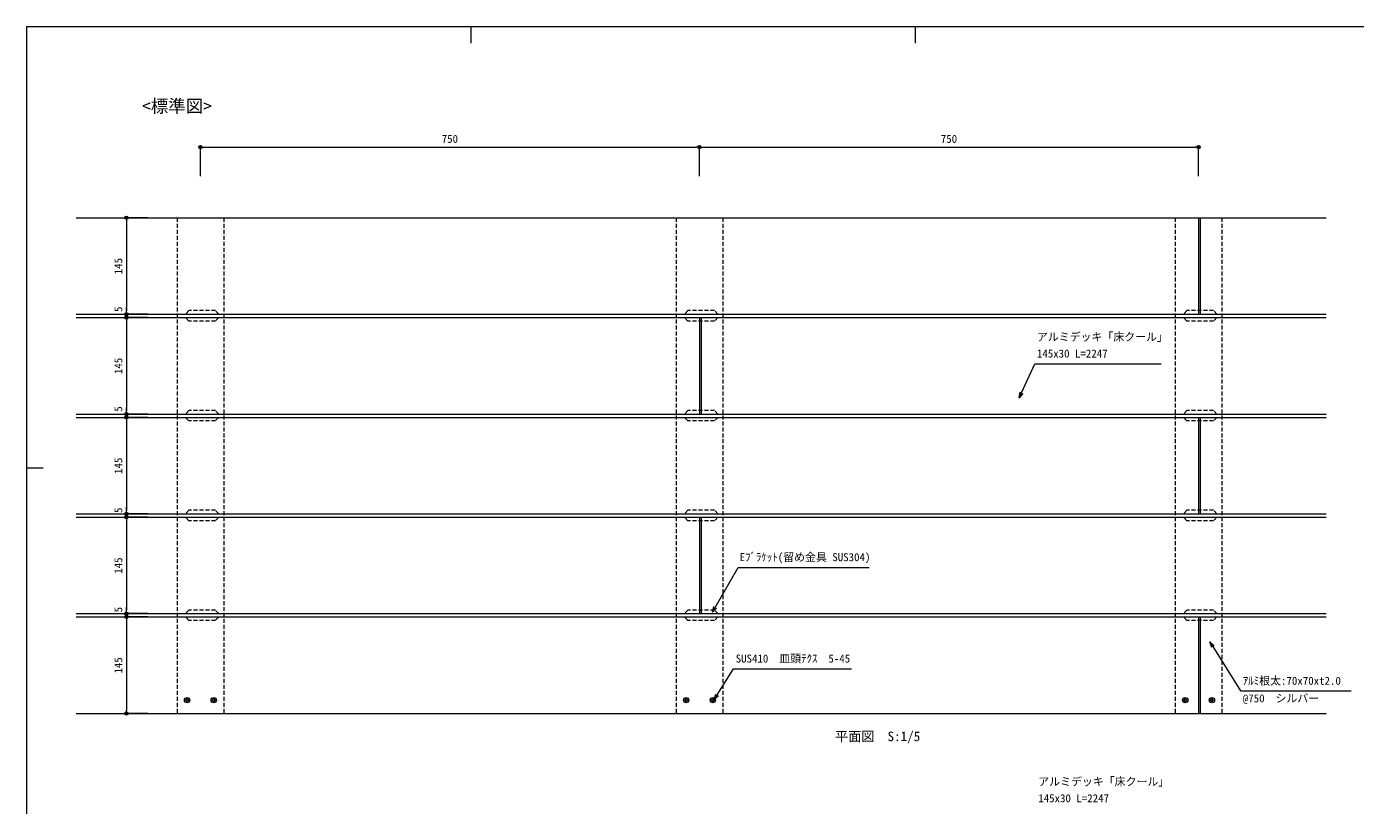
# Model space of a CAD drawing. Units: millimetres on the paper. Extents: x -401 to 401, y -279 to 279.
# Drawn here: x -400.7 to -1.3, y 44.6 to 278.7 of the extents above; entities that cross this region are included whole.
import ezdxf
from ezdxf.enums import TextEntityAlignment as Align

# ---------------------------------------------------------------- set-up
doc = ezdxf.new("R2010")
doc.units = ezdxf.units.MM
doc.linetypes.add('DASHED1', pattern=[1.8, 1.2, -0.6])
for name, color, linetype, lineweight in [('0-0_A-C01-補助線(非印刷)', 4, 'Continuous', 9), ('0-2_A-C04-見上げ_見え隠れ線', 134, 'DASHED1', 9), ('0-3_A-C07-目地_150', 5, 'Continuous', 9), ('0-4_A-C07-目地_2000', 5, 'Continuous', 9), ('0-5_0-A11-寸法_詳細', 5, 'Continuous', 9), ('0-6_0', 7, 'Continuous', 9), ('0-7_A-B03-文字_書込_小', 7, 'Continuous', 9), ('0-B_A-D09-金物_鋼材', 1, 'DASHED1', 9), ('1-3_0-A01-枠A', 4, 'Continuous', 9)]:
    doc.layers.add(name, color=color, linetype=linetype, lineweight=lineweight)
doc.styles.add('ＭＳ ゴシック', font='')
doc.styles.get('ＭＳ ゴシック').set_extended_font_data('MS Gothic')

# ---------------------------------------------------------------- blocks, each defined once
blk = doc.blocks.new('_Dot')
at = {"layer": '0-6_0'}
blk.add_line((-0.5, 0), (-1, 0), dxfattribs=at)
for radius in [0.5, 0.25]:
    blk.add_circle((0, 0), radius, dxfattribs=at)
blk = doc.blocks.new('A$C45CD5EDB')
at = {"layer": '0-B_A-D09-金物_鋼材', "linetype": 'Continuous'}
for points in [[(0.6, -2.562), (-0.6, -2.562), (-0.6, -1.581), (-0.601, -1.533), (-0.605, -1.485), (-0.611, -1.437), (-0.619, -1.39), (-0.629, -1.343), (-0.642, -1.296), (-0.657, -1.251), (-0.675, -1.206), (-0.694, -1.162), (-0.716, -1.119), (-0.74, -1.077), (-0.765, -1.036), (-0.793, -0.997), (-0.823, -0.959), (-0.854, -0.922), (-0.887, -0.887), (-0.922, -0.854), (-0.959, -0.823), (-0.997, -0.793), (-1.036, -0.765), (-1.077, -0.74), (-1.119, -0.716), (-1.162, -0.694), (-1.206, -0.675), (-1.251, -0.657), (-1.296, -0.642), (-1.343, -0.629), (-1.39, -0.619), (-1.437, -0.611), (-1.485, -0.605), (-1.533, -0.601), (-1.581, -0.6), (-2.562, -0.6), (-2.562, 0.6), (-1.581, 0.6), (-1.533, 0.601), (-1.485, 0.605)], [(-1.485, 0.605), (-1.437, 0.611), (-1.39, 0.619), (-1.343, 0.629), (-1.296, 0.642), (-1.251, 0.657), (-1.206, 0.675), (-1.162, 0.694), (-1.119, 0.716), (-1.077, 0.74), (-1.036, 0.765), (-0.997, 0.793), (-0.959, 0.823), (-0.922, 0.854), (-0.887, 0.887), (-0.854, 0.922), (-0.823, 0.959), (-0.793, 0.997), (-0.765, 1.036), (-0.74, 1.077), (-0.716, 1.119), (-0.694, 1.162), (-0.675, 1.206), (-0.657, 1.251), (-0.642, 1.296), (-0.629, 1.343), (-0.619, 1.39), (-0.611, 1.437), (-0.605, 1.485), (-0.601, 1.533), (-0.6, 1.581), (-0.6, 2.562), (0.6, 2.562), (0.6, 1.581), (0.601, 1.533), (0.605, 1.485), (0.611, 1.437), (0.619, 1.39), (0.629, 1.343), (0.642, 1.296)], [(0.642, 1.296), (0.657, 1.251), (0.675, 1.206), (0.694, 1.162), (0.716, 1.119), (0.74, 1.077), (0.765, 1.036), (0.793, 0.997), (0.823, 0.959), (0.854, 0.922), (0.887, 0.887), (0.922, 0.854), (0.959, 0.823), (0.997, 0.793), (1.036, 0.765), (1.077, 0.74), (1.119, 0.716), (1.162, 0.694), (1.206, 0.675), (1.251, 0.657), (1.296, 0.642), (1.343, 0.629), (1.39, 0.619), (1.437, 0.611), (1.485, 0.605), (1.533, 0.601), (1.581, 0.6), (2.563, 0.6), (2.563, -0.6), (1.581, -0.6), (1.533, -0.601), (1.485, -0.605), (1.437, -0.611), (1.39, -0.619), (1.343, -0.629), (1.296, -0.642), (1.251, -0.657), (1.206, -0.675), (1.162, -0.694), (1.119, -0.716)], [(1.119, -0.716), (1.077, -0.74), (1.036, -0.765), (0.997, -0.793), (0.959, -0.823), (0.922, -0.854), (0.887, -0.887), (0.854, -0.922), (0.823, -0.959), (0.793, -0.997), (0.765, -1.036), (0.74, -1.077), (0.716, -1.119), (0.694, -1.162), (0.675, -1.206), (0.657, -1.251), (0.642, -1.296), (0.629, -1.343), (0.619, -1.39), (0.611, -1.437), (0.605, -1.485), (0.601, -1.533), (0.6, -1.581), (0.6, -2.562)]]:
    blk.add_lwpolyline(points, dxfattribs=at)
blk.add_circle((0, 0), 4, dxfattribs=at)
blk = doc.blocks.new('_Open30')
at = {"layer": '0-6_0'}
blk.add_line((0, 0), (-1, 0), dxfattribs=at)
blk.add_lwpolyline([(-1, 0.2679), (0, 0), (-1, -0.2679)], dxfattribs=at)

msp = doc.modelspace()

# ---------------------------------------------------------------- linework, layer by layer
at = {"layer": '0-0_A-C01-補助線(非印刷)'}
for p, q in [((-267.111, 278.667), (-267.111, 273.667)), ((-133.556, 278.667), (-133.556, 273.667)), ((-400.667, 146), (-395.667, 146))]:
    msp.add_line(p, q, dxfattribs=at)
at = {"layer": '0-2_A-C04-見上げ_見え隠れ線'}
for p, q in [((-355.423, 221.197), (-355.423, 72.197)), ((-341.423, 221.197), (-341.423, 72.197)), ((-205.423, 221.197), (-205.423, 72.197)), ((-191.423, 221.197), (-191.423, 72.197)), ((-55.423, 221.197), (-55.423, 72.197)), ((-41.423, 221.197), (-41.423, 72.197))]:
    msp.add_line(p, q, dxfattribs=at)
at = {"layer": '0-3_A-C07-目地_150'}
for p, q in [((-385.729, 221.197), (-10.117, 221.197)), ((-385.729, 192.197), (-10.117, 192.197)), ((-385.729, 191.197), (-10.117, 191.197)), ((-385.729, 162.197), (-10.117, 162.197)), ((-385.729, 161.197), (-10.117, 161.197)), ((-385.729, 132.197), (-10.117, 132.197)), ((-385.729, 131.197), (-10.117, 131.197)), ((-385.729, 102.197), (-10.117, 102.197)), ((-385.729, 101.197), (-10.117, 101.197)), ((-147.423, 102.197), (-10.117, 102.197)), ((-385.729, 72.197), (-10.117, 72.197))]:
    msp.add_line(p, q, dxfattribs=at)
at = {"layer": '0-4_A-C07-目地_2000'}
for p, q in [((-48.423, 221.197), (-48.423, 192.197)), ((-47.823, 192.197), (-47.823, 221.197)), ((-198.423, 191.197), (-198.423, 162.197)), ((-197.823, 162.197), (-197.823, 191.197)), ((-48.423, 161.197), (-48.423, 132.197)), ((-47.823, 132.197), (-47.823, 161.197)), ((-198.423, 131.197), (-198.423, 102.197)), ((-197.823, 102.197), (-197.823, 131.197)), ((-48.423, 101.197), (-48.423, 72.197)), ((-47.823, 72.197), (-47.823, 101.197))]:
    msp.add_line(p, q, dxfattribs=at)
at = {"layer": '0-5_0-A11-寸法_詳細'}
for p, q in [((-348.423, 233.656), (-348.423, 242.451)), ((-347.423, 242.451), (-199.423, 242.451)), ((-198.423, 233.656), (-198.423, 242.451)), ((-198.423, 233.656), (-198.423, 242.451)), ((-197.423, 242.451), (-49.423, 242.451)), ((-48.423, 233.656), (-48.423, 242.451)), ((-364.178, 221.197), (-370.644, 221.197)), ((-370.644, 220.197), (-370.644, 193.197)), ((-370.644, 193.197), (-370.644, 194.197)), ((-364.178, 192.197), (-370.644, 192.197)), ((-364.178, 192.197), (-370.644, 192.197)), ((-370.644, 192.197), (-370.644, 191.197)), ((-364.195, 191.197), (-370.644, 191.197)), ((-364.195, 191.197), (-370.644, 191.197)), ((-370.644, 190.197), (-370.644, 189.197)), ((-370.644, 190.197), (-370.644, 163.197)), ((-370.644, 163.197), (-370.644, 164.197)), ((-364.195, 162.197), (-370.644, 162.197)), ((-364.195, 162.197), (-370.644, 162.197)), ((-370.644, 162.197), (-370.644, 161.197)), ((-364.195, 161.197), (-370.644, 161.197)), ((-364.195, 161.197), (-370.644, 161.197)), ((-370.644, 160.197), (-370.644, 159.197)), ((-370.644, 160.197), (-370.644, 133.197)), ((-370.644, 133.197), (-370.644, 134.197)), ((-364.195, 132.197), (-370.644, 132.197)), ((-364.195, 132.197), (-370.644, 132.197)), ((-370.644, 132.197), (-370.644, 131.197)), ((-364.195, 131.197), (-370.644, 131.197)), ((-364.195, 131.197), (-370.644, 131.197)), ((-370.644, 130.197), (-370.644, 129.197)), ((-370.644, 130.197), (-370.644, 103.197)), ((-370.644, 103.197), (-370.644, 104.197)), ((-364.195, 102.197), (-370.644, 102.197)), ((-364.195, 102.197), (-370.644, 102.197)), ((-370.644, 102.197), (-370.644, 101.197)), ((-364.195, 101.197), (-370.644, 101.197)), ((-364.195, 101.197), (-370.644, 101.197)), ((-370.644, 100.197), (-370.644, 99.197)), ((-370.644, 100.197), (-370.644, 73.197)), ((-364.195, 72.197), (-370.644, 72.197))]:
    msp.add_line(p, q, dxfattribs=at)
at = {"layer": '0-7_A-B03-文字_書込_小'}
for points in [[(-101.616, 168.559), (-97.666, 177.322), (-59.69, 177.322)], [(-193.73, 104.092), (-186.811, 116.114), (-147.43, 116.114)], [(-44.108, 92.281), (-35.778, 78.957), (-2.564, 78.957)], [(-193.12, 77.76), (-188.198, 85.634), (-152.694, 85.634)]]:
    msp.add_lwpolyline(points, dxfattribs=at)
at = {"layer": '0-B_A-D09-金物_鋼材'}
for points in [[(-342.923, 192.197), (-343.923, 193.277), (-351.923, 193.277), (-352.923, 192.197)], [(-192.923, 192.197), (-193.923, 193.277), (-201.923, 193.277), (-202.923, 192.197)], [(-42.923, 192.197), (-43.923, 193.277), (-51.923, 193.277), (-52.923, 192.197)], [(-342.923, 191.197), (-343.923, 190.117), (-351.923, 190.117), (-352.923, 191.197)], [(-192.923, 191.197), (-193.923, 190.117), (-201.923, 190.117), (-202.923, 191.197)], [(-42.923, 191.197), (-43.923, 190.117), (-51.923, 190.117), (-52.923, 191.197)], [(-342.923, 162.197), (-343.923, 163.277), (-351.923, 163.277), (-352.923, 162.197)], [(-342.923, 161.197), (-343.923, 160.117), (-351.923, 160.117), (-352.923, 161.197)], [(-192.923, 162.197), (-193.923, 163.277), (-201.923, 163.277), (-202.923, 162.197)], [(-192.923, 161.197), (-193.923, 160.117), (-201.923, 160.117), (-202.923, 161.197)], [(-42.923, 162.197), (-43.923, 163.277), (-51.923, 163.277), (-52.923, 162.197)], [(-42.923, 161.197), (-43.923, 160.117), (-51.923, 160.117), (-52.923, 161.197)], [(-342.923, 132.197), (-343.923, 133.277), (-351.923, 133.277), (-352.923, 132.197)], [(-192.923, 132.197), (-193.923, 133.277), (-201.923, 133.277), (-202.923, 132.197)], [(-42.923, 132.197), (-43.923, 133.277), (-51.923, 133.277), (-52.923, 132.197)], [(-342.923, 131.197), (-343.923, 130.117), (-351.923, 130.117), (-352.923, 131.197)], [(-192.923, 131.197), (-193.923, 130.117), (-201.923, 130.117), (-202.923, 131.197)], [(-42.923, 131.197), (-43.923, 130.117), (-51.923, 130.117), (-52.923, 131.197)], [(-342.923, 102.197), (-343.923, 103.277), (-351.923, 103.277), (-352.923, 102.197)], [(-342.923, 101.197), (-343.923, 100.117), (-351.923, 100.117), (-352.923, 101.197)], [(-192.923, 102.197), (-193.923, 103.277), (-201.923, 103.277), (-202.923, 102.197)], [(-192.923, 101.197), (-193.923, 100.117), (-201.923, 100.117), (-202.923, 101.197)], [(-42.923, 102.197), (-43.923, 103.277), (-51.923, 103.277), (-52.923, 102.197)], [(-42.923, 101.197), (-43.923, 100.117), (-51.923, 100.117), (-52.923, 101.197)]]:
    msp.add_lwpolyline(points, dxfattribs=at)
at = {"layer": '1-3_0-A01-枠A'}
for q in [(-400.667, -278.667), (400.667, 278.667)]:
    msp.add_line((-400.667, 278.667), q, dxfattribs=at)

# ---------------------------------------------------------------- block references
at = {"layer": '0-5_0-A11-寸法_詳細'}
for p, rotation in [((-348.423, 242.451), 180), ((-198.423, 242.451), 180), ((-370.644, 221.197), 90), ((-370.644, 192.197), 270), ((-370.644, 192.197), 270), ((-370.644, 191.197), 90), ((-370.644, 191.197), 90), ((-370.644, 162.197), 270), ((-370.644, 162.197), 270), ((-370.644, 161.197), 90), ((-370.644, 161.197), 90), ((-370.644, 132.197), 270), ((-370.644, 132.197), 270), ((-370.644, 131.197), 90), ((-370.644, 131.197), 90), ((-370.644, 102.197), 270), ((-370.644, 102.197), 270), ((-370.644, 101.197), 90), ((-370.644, 101.197), 90), ((-370.644, 72.197), 270)]:
    msp.add_blockref('_Dot', p, dxfattribs=dict(at, rotation=rotation))
for p in [(-198.423, 242.451), (-48.423, 242.451)]:
    msp.add_blockref('_Dot', p, dxfattribs=at)
at = {"layer": '0-7_A-B03-文字_書込_小', "xscale": 1.666667, "yscale": 1.666667}
for p, rotation in [((-102.301, 167.04), 245.73575), ((-194.562, 102.648), 240.07573), ((-44.992, 93.694), 122.01253), ((-194.004, 76.347), 237.98747)]:
    msp.add_blockref('_Open30', p, dxfattribs=dict(at, rotation=rotation))
at = {"layer": '0-B_A-D09-金物_鋼材', "xscale": 0.2, "yscale": 0.2}
for p in [(-352.423, 76.197), (-344.423, 76.197), (-202.423, 76.197), (-194.423, 76.197), (-52.423, 76.197), (-44.423, 76.197)]:
    msp.add_blockref('A$C45CD5EDB', p, dxfattribs=at)

# ---------------------------------------------------------------- texts
at = {"layer": '0-5_0-A11-寸法_詳細', "style": 'ＭＳ ゴシック'}
for p in [(-275.899, 242.988), (-125.899, 242.988)]:
    msp.add_text('750', height=2.405, dxfattribs=at).set_placement(p, align=Align.BOTTOM_LEFT)
for s, p in [('145', (-371.181, 204.196)), ('5', (-371.181, 192.876)), ('145', (-371.181, 174.196)), ('5', (-371.181, 162.903)), ('145', (-371.181, 144.196)), ('5', (-371.181, 132.45)), ('145', (-371.181, 114.196)), ('5', (-371.181, 102.576)), ('145', (-371.181, 84.196))]:
    msp.add_text(s, height=2.405, rotation=90, dxfattribs=at).set_placement(p, align=Align.BOTTOM_LEFT)
at = {"layer": '0-7_A-B03-文字_書込_小', "style": 'ＭＳ ゴシック'}
for s, height, p in [('<標準図>', 3.849, (-365.967, 251.697)), ('アルミデッキ「床クール」', 2.405, (-97.014, 183.462)), ('145x30 L=2247', 2.405, (-97.014, 178.462)), ('Eﾌﾞﾗｹｯﾄ(留め金具 SUS304)', 2.405, (-186.377, 117.253)), ('SUS410\u3000皿頭ﾃｸｽ\u30005-45', 2.405, (-187.545, 86.774)), ('ｱﾙﾐ根太:70x70xt2.0', 2.405, (-35.125, 80.096)), ('@750\u3000シルバー', 2.405, (-35.125, 74.821)), ('平面図\u3000S:1/5', 2.889, (-157.67, 63.006)), ('アルミデッキ「床クール」', 2.405, (-96.609, 49.781)), ('145x30 L=2247', 2.405, (-96.609, 44.781))]:
    msp.add_text(s, height=height, dxfattribs=at).set_placement(p, align=Align.BOTTOM_LEFT)

doc.saveas('drawing.dxf')
